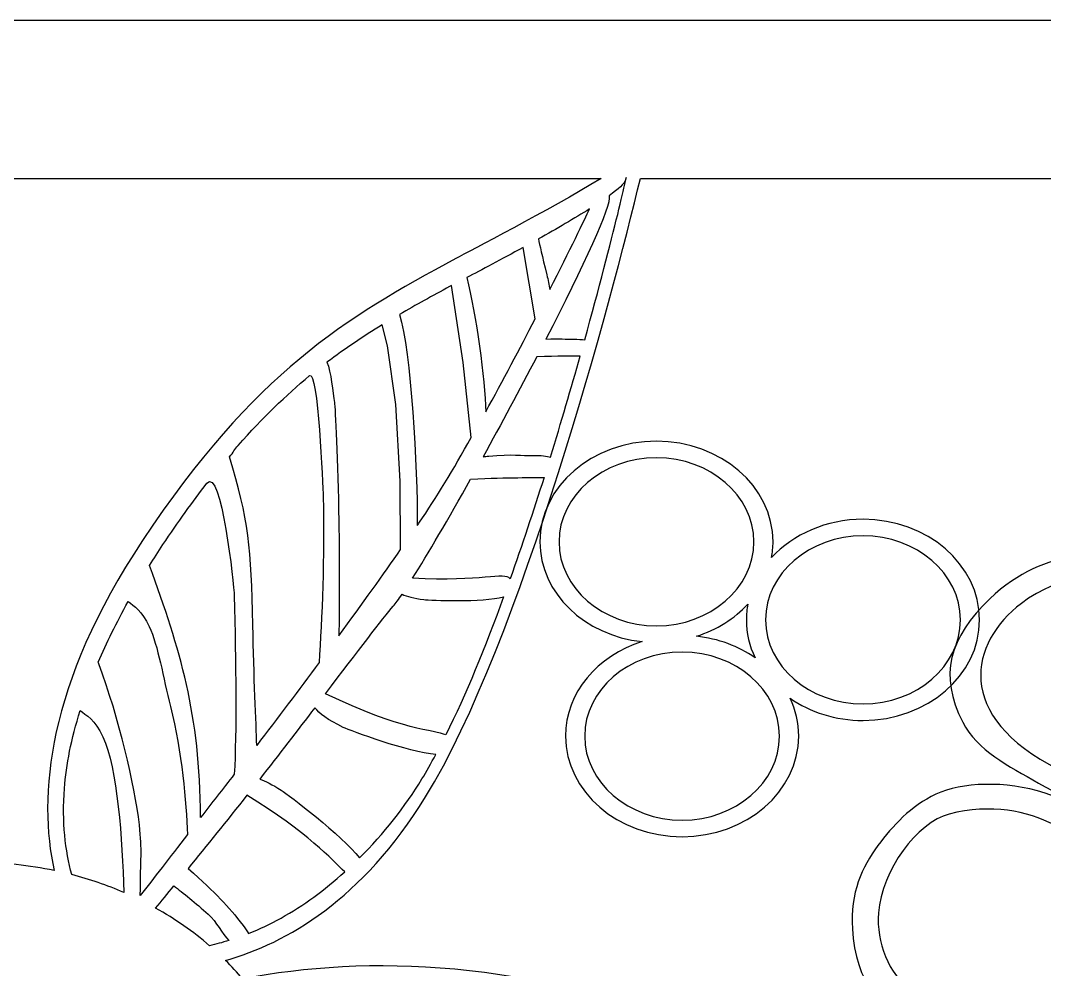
# Model space of a CAD drawing. Header units: centimetres. Extents: x -27 to -14.4, y 3.7 to 9.
# Drawn here: x -20.658 to -18.423, y 6.929 to 9.001 of the extents above; entities that cross this region are included whole.
import ezdxf

# ---------------------------------------------------------------- set-up
doc = ezdxf.new("R2010")
doc.units = ezdxf.units.CM
doc.header["$MEASUREMENT"] = 0
doc.layers.add('layer 1', color=7, linetype='Continuous')

msp = doc.modelspace()

# ---------------------------------------------------------------- linework, layer by layer
at = {"layer": 'layer 1', "color": 250}
for points, knots in [([(-14.36217, 3.71961), (-14.36217, 3.71961), (-26.99914, 3.71961), (-26.99914, 3.71961), (-26.99914, 3.71961), (-26.99914, 3.71961), (-26.99914, 9.00077), (-26.99914, 9.00077), (-26.99914, 9.00077), (-26.99914, 9.00077), (-14.36217, 9.00077), (-14.36217, 9.00077), (-14.36217, 9.00077), (-14.36217, 9.00077), (-14.36217, 3.71961), (-14.36217, 3.71961)], [0, 0, 0, 0, 0.2, 0.2, 0.2, 0.2, 0.4, 0.4, 0.4, 0.4, 0.6, 0.6, 0.6, 0.6, 1, 1, 1, 1]), ([(-19.42647, 8.30332), (-19.4321, 8.30448), (-19.44015, 8.30504), (-19.45168, 8.3048), (-19.45168, 8.3048), (-19.4662, 8.30449), (-19.48102, 8.30693), (-19.51128, 8.30496), (-19.51128, 8.30496), (-19.42984, 8.46324), (-19.36766, 8.59685), (-19.37308, 8.61814), (-19.37308, 8.61814), (-19.35298, 8.6328), (-19.33993, 8.64484), (-19.33781, 8.65254), (-19.33781, 8.65254), (-19.32723, 8.69107), (-19.36331, 8.53053), (-19.42647, 8.30332)], [0, 0, 0, 0, 0.1666667, 0.1666667, 0.1666667, 0.1666667, 0.3333333, 0.3333333, 0.3333333, 0.3333333, 0.5, 0.5, 0.5, 0.5, 0.6666667, 0.6666667, 0.6666667, 0.6666667, 1, 1, 1, 1]), ([(-19.39081, 8.65617), (-19.39081, 8.65617), (-22.31254, 8.65617), (-22.31254, 8.65617), (-22.31254, 8.65617), (-22.16611, 8.58721), (-21.95823, 8.50409), (-21.92154, 8.48862), (-21.92154, 8.48862), (-21.61145, 8.35783), (-21.35806, 8.24128), (-21.0436, 7.87271), (-21.0436, 7.87271), (-20.78073, 7.56463), (-20.75169, 7.32185), (-20.79422, 7.1615), (-20.79422, 7.1615), (-20.78062, 7.16216), (-20.76694, 7.16253), (-20.75316, 7.16253), (-20.75316, 7.16253), (-20.69501, 7.16253), (-20.63845, 7.15651), (-20.58426, 7.14523), (-20.58426, 7.14523), (-20.62006, 7.30543), (-20.60043, 7.55149), (-20.39182, 7.86527), (-20.39182, 7.86527), (-20.14679, 8.23384), (-19.94933, 8.35038), (-19.7077, 8.48116), (-19.7077, 8.48116), (-19.67807, 8.4972), (-19.50521, 8.58588), (-19.39081, 8.65617)], [0, 0, 0, 0, 0.1, 0.1, 0.1, 0.1, 0.2, 0.2, 0.2, 0.2, 0.3, 0.3, 0.3, 0.3, 0.4, 0.4, 0.4, 0.4, 0.5, 0.5, 0.5, 0.5, 0.6, 0.6, 0.6, 0.6, 0.7, 0.7, 0.7, 0.7, 0.8, 0.8, 0.8, 0.8, 1, 1, 1, 1]), ([(-14.75836, 6.39269), (-14.75836, 6.39269), (-14.75836, 8.65617), (-14.75836, 8.65617), (-14.75836, 8.65617), (-14.75836, 8.65617), (-19.30504, 8.65617), (-19.30504, 8.65617), (-19.30504, 8.65617), (-19.36586, 8.40121), (-19.5661, 7.64231), (-19.77385, 7.30592), (-19.77385, 7.30592), (-19.91256, 7.08135), (-20.07652, 6.98653), (-20.21045, 6.94906), (-20.21045, 6.94906), (-20.19743, 6.93614), (-20.18505, 6.92274), (-20.1733, 6.90892), (-20.1733, 6.90892), (-19.90158, 6.95941), (-19.54961, 6.95533), (-19.15379, 6.78433), (-19.15379, 6.78433), (-18.97165, 6.70564), (-18.76499, 6.58074), (-18.55503, 6.43523), (-18.55503, 6.43523), (-18.56301, 6.45255), (-18.56875, 6.47002), (-18.57328, 6.48779), (-18.57328, 6.48779), (-18.58581, 6.53698), (-18.59368, 6.5932), (-18.57586, 6.64387), (-18.57586, 6.64387), (-18.55706, 6.6974), (-18.4943, 6.75773), (-18.40951, 6.79124), (-18.40951, 6.79124), (-18.30051, 6.83434), (-18.15725, 6.84485), (-18.04689, 6.86386), (-18.04689, 6.86386), (-18.00495, 6.87109), (-17.96863, 6.87945), (-17.93949, 6.88595), (-17.93949, 6.88595), (-17.96904, 6.92308), (-17.98868, 6.9665), (-17.99506, 7.01333), (-17.99506, 7.01333), (-18.04991, 6.97923), (-18.10255, 6.99167), (-18.1903, 6.92038), (-18.1903, 6.92038), (-18.26841, 6.85691), (-18.34365, 6.81401), (-18.43754, 6.79781), (-18.43754, 6.79781), (-18.51533, 6.78438), (-18.58968, 6.76671), (-18.66367, 6.79128), (-18.66367, 6.79128), (-18.78442, 6.83139), (-18.83562, 6.90366), (-18.84215, 7.01759), (-18.84215, 7.01759), (-18.84678, 7.09838), (-18.82206, 7.15155), (-18.78643, 7.19963), (-18.78643, 7.19963), (-18.75498, 7.24205), (-18.71446, 7.2866), (-18.66033, 7.31157), (-18.66033, 7.31157), (-18.60316, 7.33794), (-18.50934, 7.34231), (-18.42192, 7.31429), (-18.42192, 7.31429), (-18.30953, 7.27826), (-18.19961, 7.1983), (-18.10599, 7.14442), (-18.10599, 7.14442), (-18.06176, 7.11896), (-18.02221, 7.10006), (-17.99425, 7.08542), (-17.99425, 7.08542), (-17.98648, 7.13426), (-17.96427, 7.17922), (-17.93148, 7.21697), (-17.93148, 7.21697), (-18.01011, 7.22164), (-18.03177, 7.26852), (-18.16107, 7.27187), (-18.16107, 7.27187), (-18.26832, 7.27465), (-18.35668, 7.29021), (-18.43635, 7.33603), (-18.43635, 7.33603), (-18.50236, 7.37399), (-18.56942, 7.40684), (-18.6016, 7.46937), (-18.6016, 7.46937), (-18.65411, 7.57139), (-18.63108, 7.65373), (-18.54232, 7.73828), (-18.54232, 7.73828), (-18.47939, 7.79823), (-18.41832, 7.82075), (-18.35372, 7.833), (-18.35372, 7.833), (-18.29672, 7.84381), (-18.23155, 7.85059), (-18.17282, 7.83523), (-18.17282, 7.83523), (-18.11077, 7.819), (-18.04085, 7.76485), (-18.002, 7.69171), (-18.002, 7.69171), (-17.95206, 7.59767), (-17.93987, 7.47407), (-17.91783, 7.37885), (-17.91783, 7.37885), (-17.9063, 7.32904), (-17.89225, 7.28842), (-17.88484, 7.26049), (-17.88484, 7.26049), (-17.84326, 7.29206), (-17.79246, 7.31479), (-17.73645, 7.32518), (-17.73645, 7.32518), (-17.7863, 7.37587), (-17.7645, 7.42212), (-17.85233, 7.50258), (-17.85233, 7.50258), (-17.92589, 7.56997), (-17.97561, 7.63488), (-17.99439, 7.71588), (-17.99439, 7.71588), (-18.00996, 7.783), (-18.03045, 7.84714), (-18.00196, 7.91098), (-18.00196, 7.91098), (-17.95547, 8.01516), (-17.8717, 8.05933), (-17.73965, 8.06497), (-17.73965, 8.06497), (-17.64601, 8.06896), (-17.58437, 8.04763), (-17.52865, 8.01689), (-17.52865, 8.01689), (-17.47948, 7.98976), (-17.42784, 7.9548), (-17.3989, 7.9081), (-17.3989, 7.9081), (-17.36834, 7.85877), (-17.36327, 7.77783), (-17.39575, 7.70241), (-17.39575, 7.70241), (-17.43751, 7.60545), (-17.53019, 7.51061), (-17.59264, 7.42984), (-17.59264, 7.42984), (-17.62295, 7.39065), (-17.64524, 7.35571), (-17.6624, 7.33149), (-17.6624, 7.33149), (-17.60582, 7.3308), (-17.5526, 7.31772), (-17.50624, 7.29528), (-17.50624, 7.29528), (-17.49444, 7.35087), (-17.44848, 7.37509), (-17.44492, 7.47737), (-17.44492, 7.47737), (-17.4417, 7.5699), (-17.42366, 7.64613), (-17.37055, 7.71486), (-17.37055, 7.71486), (-17.32655, 7.77181), (-17.28847, 7.82967), (-17.21601, 7.85743), (-17.21601, 7.85743), (-17.09775, 7.90274), (-17.00231, 7.88286), (-16.90431, 7.80629), (-16.90431, 7.80629), (-16.89995, 7.80288), (-16.89575, 7.79947), (-16.89172, 7.79607), (-16.89172, 7.79607), (-16.89432, 7.80727), (-16.89569, 7.81884), (-16.89569, 7.83067), (-16.89569, 7.83067), (-16.89569, 7.92793), (-16.80375, 8.00726), (-16.69102, 8.00726), (-16.69102, 8.00726), (-16.57828, 8.00726), (-16.48634, 7.92793), (-16.48634, 7.83067), (-16.48634, 7.83067), (-16.48634, 7.73341), (-16.57828, 7.65409), (-16.69102, 7.65409), (-16.69102, 7.65409), (-16.73465, 7.65409), (-16.77516, 7.66598), (-16.80843, 7.68619), (-16.80843, 7.68619), (-16.80265, 7.67213), (-16.79819, 7.65795), (-16.79452, 7.64357), (-16.79452, 7.64357), (-16.78199, 7.5944), (-16.77413, 7.53817), (-16.79194, 7.4875), (-16.79194, 7.4875), (-16.81075, 7.43397), (-16.87351, 7.37365), (-16.95829, 7.34013), (-16.95829, 7.34013), (-17.06729, 7.29704), (-17.21055, 7.28652), (-17.32091, 7.26751), (-17.32091, 7.26751), (-17.36387, 7.26011), (-17.40093, 7.2515), (-17.43042, 7.24495), (-17.43042, 7.24495), (-17.39419, 7.21278), (-17.36665, 7.1733), (-17.35113, 7.12938), (-17.35113, 7.12938), (-17.30344, 7.15031), (-17.25372, 7.14908), (-17.1775, 7.211), (-17.1775, 7.211), (-17.09939, 7.27446), (-17.02416, 7.31736), (-16.93027, 7.33356), (-16.93027, 7.33356), (-16.86142, 7.34545), (-16.79526, 7.36065), (-16.72966, 7.34695), (-16.72966, 7.34695), (-16.71412, 7.35089), (-16.69513, 7.34726), (-16.67206, 7.33444), (-16.67206, 7.33444), (-16.5383, 7.26007), (-16.41616, 7.23275), (-16.32494, 7.16664), (-16.32494, 7.16664), (-16.2973, 7.14737), (-16.27019, 7.12776), (-16.24355, 7.10786), (-16.24355, 7.10786), (-16.25135, 7.1226), (-16.25682, 7.1384), (-16.26004, 7.15458), (-16.26004, 7.15458), (-16.26374, 7.17313), (-16.23909, 7.22501), (-16.18559, 7.26921), (-16.18559, 7.26921), (-16.14653, 7.30147), (-16.09279, 7.32497), (-16.05, 7.34553), (-16.05, 7.34553), (-16.04456, 7.34814), (-16.03934, 7.35111), (-16.03432, 7.35422), (-16.03432, 7.35422), (-16.05083, 7.36818), (-16.06498, 7.3846), (-16.07592, 7.40316), (-16.07592, 7.40316), (-16.07927, 7.40026), (-16.08279, 7.39718), (-16.08644, 7.39389), (-16.08644, 7.39389), (-16.12258, 7.36137), (-16.1503, 7.3069), (-16.22949, 7.25601), (-16.22949, 7.25601), (-16.29831, 7.21178), (-16.41507, 7.25536), (-16.45409, 7.33148), (-16.45409, 7.33148), (-16.4808, 7.38355), (-16.4651, 7.439), (-16.4293, 7.4827), (-16.4293, 7.4827), (-16.4167, 7.49805), (-16.35675, 7.51971), (-16.28269, 7.51832), (-16.28269, 7.51832), (-16.22864, 7.5173), (-16.17137, 7.50114), (-16.12426, 7.48957), (-16.12426, 7.48957), (-16.1162, 7.48759), (-16.10788, 7.48632), (-16.09969, 7.48532), (-16.09969, 7.48532), (-16.10011, 7.50609), (-16.09652, 7.52662), (-16.08931, 7.54612), (-16.08931, 7.54612), (-16.09581, 7.54616), (-16.10282, 7.54614), (-16.11041, 7.546), (-16.11041, 7.546), (-16.16261, 7.54505), (-16.22685, 7.52346), (-16.32457, 7.53578), (-16.32457, 7.53578), (-16.40948, 7.54648), (-16.45632, 7.64853), (-16.42153, 7.72616), (-16.42153, 7.72616), (-16.39774, 7.77927), (-16.34118, 7.8089), (-16.28006, 7.81795), (-16.28006, 7.81795), (-16.25856, 7.82114), (-16.19843, 7.79988), (-16.14719, 7.75372), (-16.14719, 7.75372), (-16.10981, 7.72002), (-16.08256, 7.67366), (-16.05873, 7.63674), (-16.05873, 7.63674), (-16.05404, 7.62947), (-16.04836, 7.62265), (-16.0426, 7.61618), (-16.0426, 7.61618), (-16.02679, 7.63122), (-16.00799, 7.64423), (-15.98655, 7.65442), (-15.98655, 7.65442), (-15.99141, 7.65869), (-15.99675, 7.66328), (-16.00267, 7.66818), (-16.00267, 7.66818), (-16.04037, 7.69936), (-16.1035, 7.72327), (-16.16249, 7.79159), (-16.16249, 7.79159), (-16.21376, 7.85097), (-16.16324, 7.9517), (-16.07501, 7.98537), (-16.07501, 7.98537), (-16.01466, 8.00841), (-15.95039, 7.99486), (-15.89975, 7.96398), (-15.89975, 7.96398), (-15.88194, 7.95311), (-15.85685, 7.90139), (-15.85845, 7.8375), (-15.85845, 7.8375), (-15.85963, 7.79086), (-15.87836, 7.74145), (-15.89177, 7.7008), (-15.89177, 7.7008), (-15.89431, 7.69313), (-15.89586, 7.68519), (-15.89707, 7.67742), (-15.89707, 7.67742), (-15.87304, 7.67894), (-15.84912, 7.67699), (-15.82623, 7.67188), (-15.82623, 7.67188), (-15.8262, 7.67714), (-15.82622, 7.68279), (-15.82637, 7.68886), (-15.82637, 7.68886), (-15.82747, 7.7339), (-15.85249, 7.78932), (-15.83822, 7.87362), (-15.83822, 7.87362), (-15.82581, 7.94688), (-15.70754, 7.98729), (-15.61755, 7.95727), (-15.61755, 7.95727), (-15.55599, 7.93675), (-15.52164, 7.88795), (-15.51116, 7.83522), (-15.51116, 7.83522), (-15.50746, 7.81667), (-15.5321, 7.7648), (-15.58561, 7.72059), (-15.58561, 7.72059), (-15.62467, 7.68834), (-15.6784, 7.66483), (-15.72119, 7.64427), (-15.72119, 7.64427), (-15.72773, 7.64113), (-15.73395, 7.63749), (-15.7399, 7.63369), (-15.7399, 7.63369), (-15.7221, 7.62086), (-15.70648, 7.60547), (-15.69393, 7.58781), (-15.69393, 7.58781), (-15.69099, 7.59037), (-15.68792, 7.59306), (-15.68476, 7.59591), (-15.68476, 7.59591), (-15.64861, 7.62843), (-15.62089, 7.6829), (-15.54171, 7.73379), (-15.54171, 7.73379), (-15.47289, 7.77802), (-15.35613, 7.73444), (-15.3171, 7.65832), (-15.3171, 7.65832), (-15.2904, 7.60625), (-15.3061, 7.5508), (-15.3419, 7.50711), (-15.3419, 7.50711), (-15.35449, 7.49175), (-15.41444, 7.47009), (-15.4885, 7.47148), (-15.4885, 7.47148), (-15.54255, 7.4725), (-15.59982, 7.48866), (-15.64694, 7.50023), (-15.64694, 7.50023), (-15.65197, 7.50146), (-15.65709, 7.50243), (-15.66222, 7.50322), (-15.66222, 7.50322), (-15.66049, 7.48305), (-15.66256, 7.46297), (-15.6681, 7.4437), (-15.6681, 7.4437), (-15.66572, 7.44373), (-15.66328, 7.44376), (-15.66079, 7.4438), (-15.66079, 7.4438), (-15.60858, 7.44475), (-15.54434, 7.46634), (-15.44663, 7.45403), (-15.44663, 7.45403), (-15.41521, 7.45007), (-15.38899, 7.43358), (-15.3702, 7.41046), (-15.3702, 7.41046), (-15.34276, 7.49691), (-15.25082, 7.56079), (-15.1421, 7.56079), (-15.1421, 7.56079), (-15.12533, 7.56079), (-15.10896, 7.55927), (-15.09315, 7.55638), (-15.09315, 7.55638), (-15.18591, 7.58398), (-15.25286, 7.66012), (-15.25286, 7.74932), (-15.25286, 7.74932), (-15.25286, 7.86169), (-15.14663, 7.95335), (-15.01638, 7.95335), (-15.01638, 7.95335), (-14.88613, 7.95335), (-14.77989, 7.86169), (-14.77989, 7.74932), (-14.77989, 7.74932), (-14.77989, 7.63695), (-14.88613, 7.5453), (-15.01638, 7.5453), (-15.01638, 7.5453), (-15.03315, 7.5453), (-15.04954, 7.54683), (-15.06533, 7.54972), (-15.06533, 7.54972), (-14.97257, 7.52212), (-14.90562, 7.44597), (-14.90562, 7.35677), (-14.90562, 7.35677), (-14.90562, 7.2444), (-15.01185, 7.15275), (-15.1421, 7.15275), (-15.1421, 7.15275), (-15.15429, 7.15275), (-15.16627, 7.15355), (-15.17796, 7.1551), (-15.17796, 7.1551), (-15.09695, 7.12687), (-15.03793, 7.06096), (-15.03041, 6.98279), (-15.03041, 6.98279), (-15.01466, 7.01096), (-15.00082, 7.03374), (-14.98925, 7.04983), (-14.98925, 7.04983), (-14.96934, 7.07754), (-14.95893, 7.09388), (-14.95893, 7.09388), (-14.95893, 7.09388), (-14.91729, 6.93934), (-14.86114, 6.79943), (-14.81826, 6.64545), (-14.81826, 6.64545), (-14.79984, 6.57929), (-14.77781, 6.4867), (-14.75836, 6.39269)], [0, 0, 0, 0, 0.0077519, 0.0077519, 0.0077519, 0.0077519, 0.0155039, 0.0155039, 0.0155039, 0.0155039, 0.0232558, 0.0232558, 0.0232558, 0.0232558, 0.0310078, 0.0310078, 0.0310078, 0.0310078, 0.0387597, 0.0387597, 0.0387597, 0.0387597, 0.0465116, 0.0465116, 0.0465116, 0.0465116, 0.0542636, 0.0542636, 0.0542636, 0.0542636, 0.0620155, 0.0620155, 0.0620155, 0.0620155, 0.0697674, 0.0697674, 0.0697674, 0.0697674, 0.0775194, 0.0775194, 0.0775194, 0.0775194, 0.0852713, 0.0852713, 0.0852713, 0.0852713, 0.0930233, 0.0930233, 0.0930233, 0.0930233, 0.1007752, 0.1007752, 0.1007752, 0.1007752, 0.1085271, 0.1085271, 0.1085271, 0.1085271, 0.1162791, 0.1162791, 0.1162791, 0.1162791, 0.124031, 0.124031, 0.124031, 0.124031, 0.1317829, 0.1317829, 0.1317829, 0.1317829, 0.1395349, 0.1395349, 0.1395349, 0.1395349, 0.1472868, 0.1472868, 0.1472868, 0.1472868, 0.1550388, 0.1550388, 0.1550388, 0.1550388, 0.1627907, 0.1627907, 0.1627907, 0.1627907, 0.1705426, 0.1705426, 0.1705426, 0.1705426, 0.1782946, 0.1782946, 0.1782946, 0.1782946, 0.1860465, 0.1860465, 0.1860465, 0.1860465, 0.1937984, 0.1937984, 0.1937984, 0.1937984, 0.2015504, 0.2015504, 0.2015504, 0.2015504, 0.2093023, 0.2093023, 0.2093023, 0.2093023, 0.2170543, 0.2170543, 0.2170543, 0.2170543, 0.2248062, 0.2248062, 0.2248062, 0.2248062, 0.2325581, 0.2325581, 0.2325581, 0.2325581, 0.2403101, 0.2403101, 0.2403101, 0.2403101, 0.248062, 0.248062, 0.248062, 0.248062, 0.255814, 0.255814, 0.255814, 0.255814, 0.2635659, 0.2635659, 0.2635659, 0.2635659, 0.2713178, 0.2713178, 0.2713178, 0.2713178, 0.2790698, 0.2790698, 0.2790698, 0.2790698, 0.2868217, 0.2868217, 0.2868217, 0.2868217, 0.2945736, 0.2945736, 0.2945736, 0.2945736, 0.3023256, 0.3023256, 0.3023256, 0.3023256, 0.3100775, 0.3100775, 0.3100775, 0.3100775, 0.3178295, 0.3178295, 0.3178295, 0.3178295, 0.3255814, 0.3255814, 0.3255814, 0.3255814, 0.3333333, 0.3333333, 0.3333333, 0.3333333, 0.3410853, 0.3410853, 0.3410853, 0.3410853, 0.3488372, 0.3488372, 0.3488372, 0.3488372, 0.3565891, 0.3565891, 0.3565891, 0.3565891, 0.3643411, 0.3643411, 0.3643411, 0.3643411, 0.372093, 0.372093, 0.372093, 0.372093, 0.379845, 0.379845, 0.379845, 0.379845, 0.3875969, 0.3875969, 0.3875969, 0.3875969, 0.3953488, 0.3953488, 0.3953488, 0.3953488, 0.4031008, 0.4031008, 0.4031008, 0.4031008, 0.4108527, 0.4108527, 0.4108527, 0.4108527, 0.4186047, 0.4186047, 0.4186047, 0.4186047, 0.4263566, 0.4263566, 0.4263566, 0.4263566, 0.4341085, 0.4341085, 0.4341085, 0.4341085, 0.4418605, 0.4418605, 0.4418605, 0.4418605, 0.4496124, 0.4496124, 0.4496124, 0.4496124, 0.4573643, 0.4573643, 0.4573643, 0.4573643, 0.4651163, 0.4651163, 0.4651163, 0.4651163, 0.4728682, 0.4728682, 0.4728682, 0.4728682, 0.4806202, 0.4806202, 0.4806202, 0.4806202, 0.4883721, 0.4883721, 0.4883721, 0.4883721, 0.496124, 0.496124, 0.496124, 0.496124, 0.503876, 0.503876, 0.503876, 0.503876, 0.5116279, 0.5116279, 0.5116279, 0.5116279, 0.5193798, 0.5193798, 0.5193798, 0.5193798, 0.5271318, 0.5271318, 0.5271318, 0.5271318, 0.5348837, 0.5348837, 0.5348837, 0.5348837, 0.5426357, 0.5426357, 0.5426357, 0.5426357, 0.5503876, 0.5503876, 0.5503876, 0.5503876, 0.5581395, 0.5581395, 0.5581395, 0.5581395, 0.5658915, 0.5658915, 0.5658915, 0.5658915, 0.5736434, 0.5736434, 0.5736434, 0.5736434, 0.5813953, 0.5813953, 0.5813953, 0.5813953, 0.5891473, 0.5891473, 0.5891473, 0.5891473, 0.5968992, 0.5968992, 0.5968992, 0.5968992, 0.6046512, 0.6046512, 0.6046512, 0.6046512, 0.6124031, 0.6124031, 0.6124031, 0.6124031, 0.620155, 0.620155, 0.620155, 0.620155, 0.627907, 0.627907, 0.627907, 0.627907, 0.6356589, 0.6356589, 0.6356589, 0.6356589, 0.6434109, 0.6434109, 0.6434109, 0.6434109, 0.6511628, 0.6511628, 0.6511628, 0.6511628, 0.6589147, 0.6589147, 0.6589147, 0.6589147, 0.6666667, 0.6666667, 0.6666667, 0.6666667, 0.6744186, 0.6744186, 0.6744186, 0.6744186, 0.6821705, 0.6821705, 0.6821705, 0.6821705, 0.6899225, 0.6899225, 0.6899225, 0.6899225, 0.6976744, 0.6976744, 0.6976744, 0.6976744, 0.7054264, 0.7054264, 0.7054264, 0.7054264, 0.7131783, 0.7131783, 0.7131783, 0.7131783, 0.7209302, 0.7209302, 0.7209302, 0.7209302, 0.7286822, 0.7286822, 0.7286822, 0.7286822, 0.7364341, 0.7364341, 0.7364341, 0.7364341, 0.744186, 0.744186, 0.744186, 0.744186, 0.751938, 0.751938, 0.751938, 0.751938, 0.7596899, 0.7596899, 0.7596899, 0.7596899, 0.7674419, 0.7674419, 0.7674419, 0.7674419, 0.7751938, 0.7751938, 0.7751938, 0.7751938, 0.7829457, 0.7829457, 0.7829457, 0.7829457, 0.7906977, 0.7906977, 0.7906977, 0.7906977, 0.7984496, 0.7984496, 0.7984496, 0.7984496, 0.8062016, 0.8062016, 0.8062016, 0.8062016, 0.8139535, 0.8139535, 0.8139535, 0.8139535, 0.8217054, 0.8217054, 0.8217054, 0.8217054, 0.8294574, 0.8294574, 0.8294574, 0.8294574, 0.8372093, 0.8372093, 0.8372093, 0.8372093, 0.8449612, 0.8449612, 0.8449612, 0.8449612, 0.8527132, 0.8527132, 0.8527132, 0.8527132, 0.8604651, 0.8604651, 0.8604651, 0.8604651, 0.8682171, 0.8682171, 0.8682171, 0.8682171, 0.875969, 0.875969, 0.875969, 0.875969, 0.8837209, 0.8837209, 0.8837209, 0.8837209, 0.8914729, 0.8914729, 0.8914729, 0.8914729, 0.8992248, 0.8992248, 0.8992248, 0.8992248, 0.9069767, 0.9069767, 0.9069767, 0.9069767, 0.9147287, 0.9147287, 0.9147287, 0.9147287, 0.9224806, 0.9224806, 0.9224806, 0.9224806, 0.9302326, 0.9302326, 0.9302326, 0.9302326, 0.9379845, 0.9379845, 0.9379845, 0.9379845, 0.9457364, 0.9457364, 0.9457364, 0.9457364, 0.9534884, 0.9534884, 0.9534884, 0.9534884, 0.9612403, 0.9612403, 0.9612403, 0.9612403, 0.9689922, 0.9689922, 0.9689922, 0.9689922, 0.9767442, 0.9767442, 0.9767442, 0.9767442, 0.9844961, 0.9844961, 0.9844961, 0.9844961, 1, 1, 1, 1]), ([(-19.41583, 8.58945), (-19.42675, 8.56663), (-19.45901, 8.49963), (-19.50248, 8.41335), (-19.50248, 8.41335), (-19.50396, 8.4232), (-19.50613, 8.434), (-19.50917, 8.4459), (-19.50917, 8.4459), (-19.51967, 8.48711), (-19.52492, 8.51068), (-19.52732, 8.52396), (-19.52732, 8.52396), (-19.48772, 8.54608), (-19.44837, 8.5689), (-19.41583, 8.58945)], [0, 0, 0, 0, 0.2, 0.2, 0.2, 0.2, 0.4, 0.4, 0.4, 0.4, 0.6, 0.6, 0.6, 0.6, 1, 1, 1, 1]), ([(-19.56116, 8.50524), (-19.56116, 8.50524), (-19.53497, 8.34941), (-19.53497, 8.34941), (-19.53497, 8.34941), (-19.56783, 8.28531), (-19.6048, 8.21498), (-19.64264, 8.14633), (-19.64264, 8.14633), (-19.64426, 8.21833), (-19.66308, 8.35853), (-19.68385, 8.43962), (-19.68385, 8.43962), (-19.65303, 8.4558), (-19.60831, 8.47939), (-19.56116, 8.50524)], [0, 0, 0, 0, 0.2, 0.2, 0.2, 0.2, 0.4, 0.4, 0.4, 0.4, 0.6, 0.6, 0.6, 0.6, 1, 1, 1, 1]), ([(-19.71685, 8.42227), (-19.71685, 8.42227), (-19.69206, 8.25429), (-19.69206, 8.25429), (-19.69206, 8.25429), (-19.69206, 8.25429), (-19.67406, 8.09013), (-19.67406, 8.09013), (-19.67406, 8.09013), (-19.71283, 8.0218), (-19.75158, 7.95746), (-19.78692, 7.90549), (-19.78692, 7.90549), (-19.78855, 7.90309), (-19.79022, 7.90064), (-19.79192, 7.89815), (-19.79192, 7.89815), (-19.79106, 8.0229), (-19.80594, 8.28032), (-19.83057, 8.35901), (-19.83057, 8.35901), (-19.79501, 8.37973), (-19.7587, 8.39964), (-19.72122, 8.41993), (-19.72122, 8.41993), (-19.72002, 8.42058), (-19.71855, 8.42136), (-19.71685, 8.42227)], [0, 0, 0, 0, 0.125, 0.125, 0.125, 0.125, 0.25, 0.25, 0.25, 0.25, 0.375, 0.375, 0.375, 0.375, 0.5, 0.5, 0.5, 0.5, 0.625, 0.625, 0.625, 0.625, 0.75, 0.75, 0.75, 0.75, 1, 1, 1, 1]), ([(-19.86874, 8.33623), (-19.86874, 8.33623), (-19.85717, 8.29067), (-19.85717, 8.29067), (-19.85717, 8.29067), (-19.85717, 8.29067), (-19.83877, 8.1628), (-19.83877, 8.1628), (-19.83877, 8.1628), (-19.83877, 8.1628), (-19.82932, 7.99529), (-19.82932, 7.99529), (-19.82932, 7.99529), (-19.82932, 7.99529), (-19.82823, 7.84571), (-19.82823, 7.84571), (-19.82823, 7.84571), (-19.86529, 7.79276), (-19.91185, 7.72772), (-19.96305, 7.65773), (-19.96305, 7.65773), (-19.96195, 7.71813), (-19.96172, 7.81538), (-19.96321, 7.90837), (-19.96321, 7.90837), (-19.96528, 8.03713), (-19.971, 8.15749), (-19.97268, 8.16661), (-19.97268, 8.16661), (-19.97668, 8.18843), (-19.97987, 8.23474), (-19.98903, 8.25463), (-19.98903, 8.25463), (-19.94932, 8.28473), (-19.90944, 8.31132), (-19.86874, 8.33623)], [0, 0, 0, 0, 0.1, 0.1, 0.1, 0.1, 0.2, 0.2, 0.2, 0.2, 0.3, 0.3, 0.3, 0.3, 0.4, 0.4, 0.4, 0.4, 0.5, 0.5, 0.5, 0.5, 0.6, 0.6, 0.6, 0.6, 0.7, 0.7, 0.7, 0.7, 0.8, 0.8, 0.8, 0.8, 1, 1, 1, 1]), ([(-19.63604, 8.05002), (-19.64041, 8.04961), (-19.64449, 8.04902), (-19.64831, 8.04828), (-19.64831, 8.04828), (-19.60908, 8.11934), (-19.56866, 8.19459), (-19.53126, 8.26637), (-19.53126, 8.26637), (-19.48355, 8.26843), (-19.4541, 8.26766), (-19.43639, 8.26791), (-19.43639, 8.26791), (-19.45594, 8.19854), (-19.4778, 8.12389), (-19.50144, 8.04742), (-19.50144, 8.04742), (-19.50863, 8.05012), (-19.52068, 8.0516), (-19.54096, 8.05117), (-19.54096, 8.05117), (-19.56253, 8.05071), (-19.58456, 8.05488), (-19.63604, 8.05002)], [0, 0, 0, 0, 0.1428571, 0.1428571, 0.1428571, 0.1428571, 0.2857143, 0.2857143, 0.2857143, 0.2857143, 0.4285714, 0.4285714, 0.4285714, 0.4285714, 0.5714286, 0.5714286, 0.5714286, 0.5714286, 0.7142857, 0.7142857, 0.7142857, 0.7142857, 1, 1, 1, 1]), ([(-20.20139, 8.04831), (-20.16075, 7.91169), (-20.15351, 7.8502), (-20.15078, 7.68066), (-20.15078, 7.68066), (-20.14899, 7.56985), (-20.14322, 7.46652), (-20.14242, 7.41837), (-20.14242, 7.41837), (-20.09656, 7.47797), (-20.05025, 7.53953), (-20.0062, 7.59908), (-20.0062, 7.59908), (-19.99994, 7.6925), (-19.994, 7.83173), (-19.99723, 7.96077), (-19.99723, 7.96077), (-19.99778, 7.98251), (-20.00895, 8.24082), (-20.02696, 8.22553), (-20.02696, 8.22553), (-20.07919, 8.18123), (-20.12829, 8.13519), (-20.18275, 8.07335), (-20.18275, 8.07335), (-20.19106, 8.06392), (-20.19302, 8.05829), (-20.20139, 8.04831)], [0, 0, 0, 0, 0.125, 0.125, 0.125, 0.125, 0.25, 0.25, 0.25, 0.25, 0.375, 0.375, 0.375, 0.375, 0.5, 0.5, 0.5, 0.5, 0.625, 0.625, 0.625, 0.625, 0.75, 0.75, 0.75, 0.75, 1, 1, 1, 1]), ([(-18.81913, 7.47278), (-18.87926, 7.47278), (-18.93461, 7.49095), (-18.97824, 7.52122), (-18.97824, 7.52122), (-18.96616, 7.4957), (-18.95948, 7.46782), (-18.95948, 7.43862), (-18.95948, 7.43862), (-18.95948, 7.3177), (-19.0738, 7.21908), (-19.21395, 7.21908), (-19.21395, 7.21908), (-19.35412, 7.21908), (-19.46843, 7.3177), (-19.46843, 7.43862), (-19.46843, 7.43862), (-19.46843, 7.53316), (-19.39855, 7.61406), (-19.30107, 7.64487), (-19.30107, 7.64487), (-19.42665, 7.65817), (-19.52443, 7.75093), (-19.52443, 7.86277), (-19.52443, 7.86277), (-19.52443, 7.98369), (-19.41012, 8.08231), (-19.26996, 8.08231), (-19.26996, 8.08231), (-19.12981, 8.08231), (-19.0155, 7.98369), (-19.0155, 7.86277), (-19.0155, 7.86277), (-19.0155, 7.85105), (-19.01656, 7.83956), (-19.01864, 7.82833), (-19.01864, 7.82833), (-18.97196, 7.87918), (-18.89983, 7.91188), (-18.81913, 7.91188), (-18.81913, 7.91188), (-18.67897, 7.91188), (-18.56465, 7.81325), (-18.56465, 7.69233), (-18.56465, 7.69233), (-18.56465, 7.57141), (-18.67897, 7.47278), (-18.81913, 7.47278)], [0, 0, 0, 0, 0.0769231, 0.0769231, 0.0769231, 0.0769231, 0.1538462, 0.1538462, 0.1538462, 0.1538462, 0.2307692, 0.2307692, 0.2307692, 0.2307692, 0.3076923, 0.3076923, 0.3076923, 0.3076923, 0.3846154, 0.3846154, 0.3846154, 0.3846154, 0.4615385, 0.4615385, 0.4615385, 0.4615385, 0.5384615, 0.5384615, 0.5384615, 0.5384615, 0.6153846, 0.6153846, 0.6153846, 0.6153846, 0.6923077, 0.6923077, 0.6923077, 0.6923077, 0.7692308, 0.7692308, 0.7692308, 0.7692308, 0.8461538, 0.8461538, 0.8461538, 0.8461538, 1, 1, 1, 1]), ([(-19.26996, 7.67935), (-19.38706, 7.67935), (-19.48257, 7.76174), (-19.48257, 7.86277), (-19.48257, 7.86277), (-19.48257, 7.9638), (-19.38706, 8.04618), (-19.26996, 8.04618), (-19.26996, 8.04618), (-19.15287, 8.04618), (-19.05737, 7.9638), (-19.05737, 7.86277), (-19.05737, 7.86277), (-19.05737, 7.76174), (-19.15287, 7.67935), (-19.26996, 7.67935)], [0, 0, 0, 0, 0.2, 0.2, 0.2, 0.2, 0.4, 0.4, 0.4, 0.4, 0.6, 0.6, 0.6, 0.6, 1, 1, 1, 1]), ([(-20.37628, 7.81111), (-20.30865, 7.62428), (-20.26641, 7.48891), (-20.26469, 7.2609), (-20.26469, 7.2609), (-20.24118, 7.29125), (-20.21659, 7.32294), (-20.19137, 7.35529), (-20.19137, 7.35529), (-20.18589, 7.44565), (-20.18766, 7.59955), (-20.1913, 7.74516), (-20.1913, 7.74516), (-20.19181, 7.76562), (-20.21997, 8.03064), (-20.25109, 7.99053), (-20.25109, 7.99053), (-20.28227, 7.95032), (-20.31412, 7.90594), (-20.34691, 7.85663), (-20.34691, 7.85663), (-20.35709, 7.84131), (-20.36687, 7.82614), (-20.37628, 7.81111)], [0, 0, 0, 0, 0.1428571, 0.1428571, 0.1428571, 0.1428571, 0.2857143, 0.2857143, 0.2857143, 0.2857143, 0.4285714, 0.4285714, 0.4285714, 0.4285714, 0.5714286, 0.5714286, 0.5714286, 0.5714286, 0.7142857, 0.7142857, 0.7142857, 0.7142857, 1, 1, 1, 1]), ([(-19.80212, 7.78327), (-19.64955, 7.7748), (-19.60306, 7.79763), (-19.58919, 7.78206), (-19.58919, 7.78206), (-19.56331, 7.85476), (-19.53854, 7.92942), (-19.51531, 8.00304), (-19.51531, 8.00304), (-19.54083, 8.00229), (-19.58882, 8.00428), (-19.67548, 7.99939), (-19.67548, 7.99939), (-19.72402, 7.91265), (-19.76906, 7.83546), (-19.80212, 7.78327)], [0, 0, 0, 0, 0.2, 0.2, 0.2, 0.2, 0.4, 0.4, 0.4, 0.4, 0.6, 0.6, 0.6, 0.6, 1, 1, 1, 1]), ([(-18.81913, 7.50891), (-18.93622, 7.50891), (-19.03172, 7.59131), (-19.03172, 7.69233), (-19.03172, 7.69233), (-19.03172, 7.79335), (-18.93622, 7.87574), (-18.81913, 7.87574), (-18.81913, 7.87574), (-18.70202, 7.87574), (-18.60653, 7.79335), (-18.60653, 7.69233), (-18.60653, 7.69233), (-18.60653, 7.59131), (-18.70202, 7.50891), (-18.81913, 7.50891)], [0, 0, 0, 0, 0.2, 0.2, 0.2, 0.2, 0.4, 0.4, 0.4, 0.4, 0.6, 0.6, 0.6, 0.6, 1, 1, 1, 1]), ([(-18.18776, 7.78691), (-18.10255, 7.74746), (-18.06235, 7.68746), (-18.04425, 7.63015), (-18.04425, 7.63015), (-18.01506, 7.53777), (-18.01275, 7.45056), (-17.97076, 7.36013), (-17.97076, 7.36013), (-17.94304, 7.30045), (-17.91246, 7.23833), (-17.91445, 7.23652), (-17.91445, 7.23652), (-17.92648, 7.22566), (-17.9864, 7.30331), (-18.11122, 7.31372), (-18.11122, 7.31372), (-18.17673, 7.31917), (-18.30152, 7.3201), (-18.39257, 7.36602), (-18.39257, 7.36602), (-18.62381, 7.48266), (-18.58527, 7.64323), (-18.47356, 7.72831), (-18.47356, 7.72831), (-18.39204, 7.79038), (-18.25146, 7.8164), (-18.18776, 7.78691)], [0, 0, 0, 0, 0.125, 0.125, 0.125, 0.125, 0.25, 0.25, 0.25, 0.25, 0.375, 0.375, 0.375, 0.375, 0.5, 0.5, 0.5, 0.5, 0.625, 0.625, 0.625, 0.625, 0.75, 0.75, 0.75, 0.75, 1, 1, 1, 1]), ([(-19.99204, 7.53118), (-19.8256, 7.4498), (-19.75406, 7.45248), (-19.72943, 7.44121), (-19.72943, 7.44121), (-19.68612, 7.52856), (-19.64358, 7.63263), (-19.60341, 7.7426), (-19.60341, 7.7426), (-19.64993, 7.73045), (-19.76308, 7.73474), (-19.77795, 7.73658), (-19.77795, 7.73658), (-19.79963, 7.73926), (-19.81478, 7.74343), (-19.82509, 7.74822), (-19.82509, 7.74822), (-19.83279, 7.73701), (-19.83927, 7.72828), (-19.84433, 7.72242), (-19.84433, 7.72242), (-19.8662, 7.69706), (-19.92194, 7.6231), (-19.99204, 7.53118)], [0, 0, 0, 0, 0.1428571, 0.1428571, 0.1428571, 0.1428571, 0.2857143, 0.2857143, 0.2857143, 0.2857143, 0.4285714, 0.4285714, 0.4285714, 0.4285714, 0.5714286, 0.5714286, 0.5714286, 0.5714286, 0.7142857, 0.7142857, 0.7142857, 0.7142857, 1, 1, 1, 1]), ([(-20.48831, 7.59978), (-20.4878, 7.59894), (-20.48731, 7.59794), (-20.48688, 7.59675), (-20.48688, 7.59675), (-20.44303, 7.47649), (-20.40843, 7.33467), (-20.39835, 7.24463), (-20.39835, 7.24463), (-20.39183, 7.18639), (-20.39619, 7.17499), (-20.39632, 7.09079), (-20.39632, 7.09079), (-20.3676, 7.12771), (-20.33253, 7.17318), (-20.29357, 7.22357), (-20.29357, 7.22357), (-20.29641, 7.29445), (-20.30511, 7.40426), (-20.33046, 7.50302), (-20.33046, 7.50302), (-20.34666, 7.56614), (-20.35709, 7.63554), (-20.37703, 7.67814), (-20.37703, 7.67814), (-20.39275, 7.71173), (-20.41041, 7.72334), (-20.42288, 7.73228), (-20.42288, 7.73228), (-20.44834, 7.68651), (-20.47007, 7.64228), (-20.48831, 7.59978)], [0, 0, 0, 0, 0.1111111, 0.1111111, 0.1111111, 0.1111111, 0.2222222, 0.2222222, 0.2222222, 0.2222222, 0.3333333, 0.3333333, 0.3333333, 0.3333333, 0.4444444, 0.4444444, 0.4444444, 0.4444444, 0.5555556, 0.5555556, 0.5555556, 0.5555556, 0.6666667, 0.6666667, 0.6666667, 0.6666667, 0.7777778, 0.7777778, 0.7777778, 0.7777778, 1, 1, 1, 1]), ([(-19.05483, 7.60971), (-19.06691, 7.63523), (-19.0736, 7.66313), (-19.0736, 7.69233), (-19.0736, 7.69233), (-19.0736, 7.70404), (-19.0725, 7.71554), (-19.07044, 7.72676), (-19.07044, 7.72676), (-19.09944, 7.6952), (-19.13825, 7.67061), (-19.18284, 7.65651), (-19.18284, 7.65651), (-19.13478, 7.65142), (-19.09082, 7.6347), (-19.05483, 7.60971)], [0, 0, 0, 0, 0.2, 0.2, 0.2, 0.2, 0.4, 0.4, 0.4, 0.4, 0.6, 0.6, 0.6, 0.6, 1, 1, 1, 1]), ([(-19.21395, 7.2552), (-19.33104, 7.2552), (-19.42655, 7.3376), (-19.42655, 7.43862), (-19.42655, 7.43862), (-19.42655, 7.53964), (-19.33104, 7.62204), (-19.21395, 7.62204), (-19.21395, 7.62204), (-19.09686, 7.62204), (-19.00136, 7.53964), (-19.00136, 7.43862), (-19.00136, 7.43862), (-19.00136, 7.3376), (-19.09686, 7.2552), (-19.21395, 7.2552)], [0, 0, 0, 0, 0.2, 0.2, 0.2, 0.2, 0.4, 0.4, 0.4, 0.4, 0.6, 0.6, 0.6, 0.6, 1, 1, 1, 1]), ([(-20.54598, 7.13629), (-20.50662, 7.12608), (-20.46867, 7.11304), (-20.43247, 7.09744), (-20.43247, 7.09744), (-20.43598, 7.21247), (-20.44581, 7.36851), (-20.47798, 7.43725), (-20.47798, 7.43725), (-20.4954, 7.47445), (-20.51517, 7.48469), (-20.52767, 7.49421), (-20.52767, 7.49421), (-20.54695, 7.43278), (-20.55814, 7.37596), (-20.56198, 7.32449), (-20.56198, 7.32449), (-20.56746, 7.25083), (-20.55985, 7.18772), (-20.54598, 7.13629)], [0, 0, 0, 0, 0.1666667, 0.1666667, 0.1666667, 0.1666667, 0.3333333, 0.3333333, 0.3333333, 0.3333333, 0.5, 0.5, 0.5, 0.5, 0.6666667, 0.6666667, 0.6666667, 0.6666667, 1, 1, 1, 1]), ([(-20.08898, 7.32069), (-20.10817, 7.33292), (-20.12358, 7.34051), (-20.13587, 7.34476), (-20.13587, 7.34476), (-20.09422, 7.39781), (-20.05314, 7.4512), (-20.01534, 7.50065), (-20.01534, 7.50065), (-20.0062, 7.48837), (-19.98751, 7.47367), (-19.95337, 7.45772), (-19.95337, 7.45772), (-19.93683, 7.44998), (-19.81099, 7.40347), (-19.75152, 7.3983), (-19.75152, 7.3983), (-19.76156, 7.37952), (-19.77164, 7.36172), (-19.78172, 7.34505), (-19.78172, 7.34505), (-19.81815, 7.28482), (-19.86486, 7.22549), (-19.91809, 7.17263), (-19.91809, 7.17263), (-19.95613, 7.22219), (-20.07291, 7.31043), (-20.08898, 7.32069)], [0, 0, 0, 0, 0.125, 0.125, 0.125, 0.125, 0.25, 0.25, 0.25, 0.25, 0.375, 0.375, 0.375, 0.375, 0.5, 0.5, 0.5, 0.5, 0.625, 0.625, 0.625, 0.625, 0.75, 0.75, 0.75, 0.75, 1, 1, 1, 1]), ([(-20.16019, 7.00763), (-20.16326, 7.01279), (-20.16715, 7.01853), (-20.17194, 7.02488), (-20.17194, 7.02488), (-20.20591, 7.06992), (-20.22881, 7.09258), (-20.29186, 7.14993), (-20.29186, 7.14993), (-20.25199, 7.19891), (-20.2079, 7.25361), (-20.16359, 7.3096), (-20.16359, 7.3096), (-20.03064, 7.22815), (-19.97777, 7.16872), (-19.95036, 7.14212), (-19.95036, 7.14212), (-19.99373, 7.1031), (-20.04061, 7.06869), (-20.08923, 7.04153), (-20.08923, 7.04153), (-20.11255, 7.02851), (-20.13625, 7.0172), (-20.16019, 7.00763)], [0, 0, 0, 0, 0.1428571, 0.1428571, 0.1428571, 0.1428571, 0.2857143, 0.2857143, 0.2857143, 0.2857143, 0.4285714, 0.4285714, 0.4285714, 0.4285714, 0.5714286, 0.5714286, 0.5714286, 0.5714286, 0.7142857, 0.7142857, 0.7142857, 0.7142857, 1, 1, 1, 1]), ([(-18.63129, 7.26829), (-18.53871, 7.29237), (-18.46111, 7.27447), (-18.40134, 7.245), (-18.40134, 7.245), (-18.30499, 7.19748), (-18.23187, 7.13722), (-18.12806, 7.0989), (-18.12806, 7.0989), (-18.07507, 7.07933), (-18.01968, 7.05978), (-17.99726, 7.05077), (-17.99726, 7.05077), (-17.99729, 7.0494), (-17.99732, 7.04803), (-17.99732, 7.04665), (-17.99732, 7.04665), (-17.99732, 7.04446), (-17.99729, 7.04228), (-17.99723, 7.0401), (-17.99723, 7.0401), (-18.02607, 7.03463), (-18.11076, 7.03624), (-18.18934, 6.98038), (-18.18934, 6.98038), (-18.24013, 6.94428), (-18.32914, 6.8688), (-18.43116, 6.84573), (-18.43116, 6.84573), (-18.69027, 6.78713), (-18.79462, 6.92419), (-18.78535, 7.05249), (-18.78535, 7.05249), (-18.77859, 7.14612), (-18.70051, 7.25028), (-18.63129, 7.26829)], [0, 0, 0, 0, 0.1, 0.1, 0.1, 0.1, 0.2, 0.2, 0.2, 0.2, 0.3, 0.3, 0.3, 0.3, 0.4, 0.4, 0.4, 0.4, 0.5, 0.5, 0.5, 0.5, 0.6, 0.6, 0.6, 0.6, 0.7, 0.7, 0.7, 0.7, 0.8, 0.8, 0.8, 0.8, 1, 1, 1, 1]), ([(-20.36289, 7.06317), (-20.32032, 7.03941), (-20.28085, 7.01188), (-20.24516, 6.98114), (-20.24516, 6.98114), (-20.23119, 6.98428), (-20.21723, 6.98801), (-20.20331, 6.99233), (-20.20331, 6.99233), (-20.2174, 7.00766), (-20.23025, 7.03337), (-20.24806, 7.04966), (-20.24806, 7.04966), (-20.27536, 7.07462), (-20.30396, 7.09673), (-20.32291, 7.11187), (-20.32291, 7.11187), (-20.33707, 7.09456), (-20.35047, 7.07825), (-20.36289, 7.06317)], [0, 0, 0, 0, 0.1666667, 0.1666667, 0.1666667, 0.1666667, 0.3333333, 0.3333333, 0.3333333, 0.3333333, 0.5, 0.5, 0.5, 0.5, 0.6666667, 0.6666667, 0.6666667, 0.6666667, 1, 1, 1, 1])]:
    msp.add_open_spline(points, degree=3, knots=knots, dxfattribs=at)

doc.saveas('drawing.dxf')
